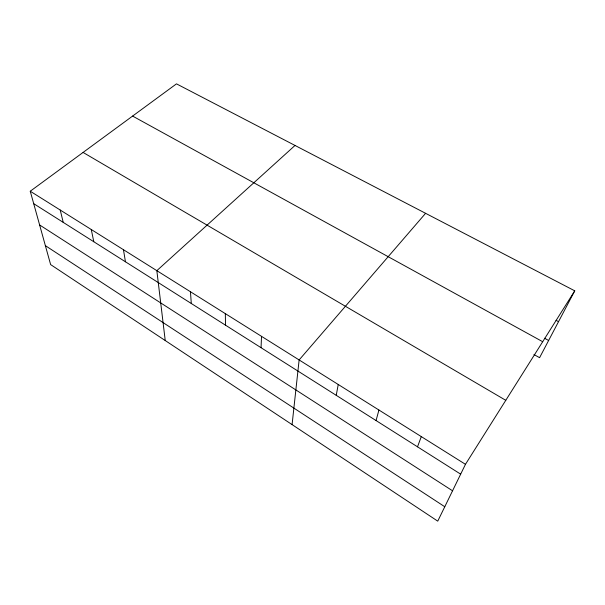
<?xml version="1.0" encoding="UTF-8"?>
<svg xmlns="http://www.w3.org/2000/svg" width="605" height="605" viewBox="0 0 605 605"><rect width="100%" height="100%" fill="white"/><g stroke="black" fill="none" stroke-linecap="round" stroke-linejoin="round"><path stroke-width="0.91" d="M261.05 347.693L261.526 336.35M292.079 424.612L299.135 359.952L425.595 213.315M336.236 395.322L338.24 384.485M376.068 420.558L378.927 410.024M417.511 446.815L421.299 436.606M574.75 290.831L465.464 464.322L437.748 521.147L50.631 264.597L30.25 191.225L176.486 83.853L574.75 290.831L539.584 357.684L533.935 354.53M295.021 145.457L156.839 270.662L165.233 340.554M556.055 320.332L558.528 321.663M544.553 338.255L548.629 340.486M132.601 116.077L542.693 341.712M83.089 152.43L505.78 400.321M30.25 191.225L465.464 464.322M33.706 203.666L460.662 474.154M39.62 224.962L452.548 490.799M45.367 245.645L444.773 506.74M60.228 210.033L63.23 222.368M91.272 229.514L93.79 241.728M123.458 249.714L125.454 261.791M190.454 291.754L191.293 303.498M225.325 313.632L225.529 325.188"/></g></svg>
